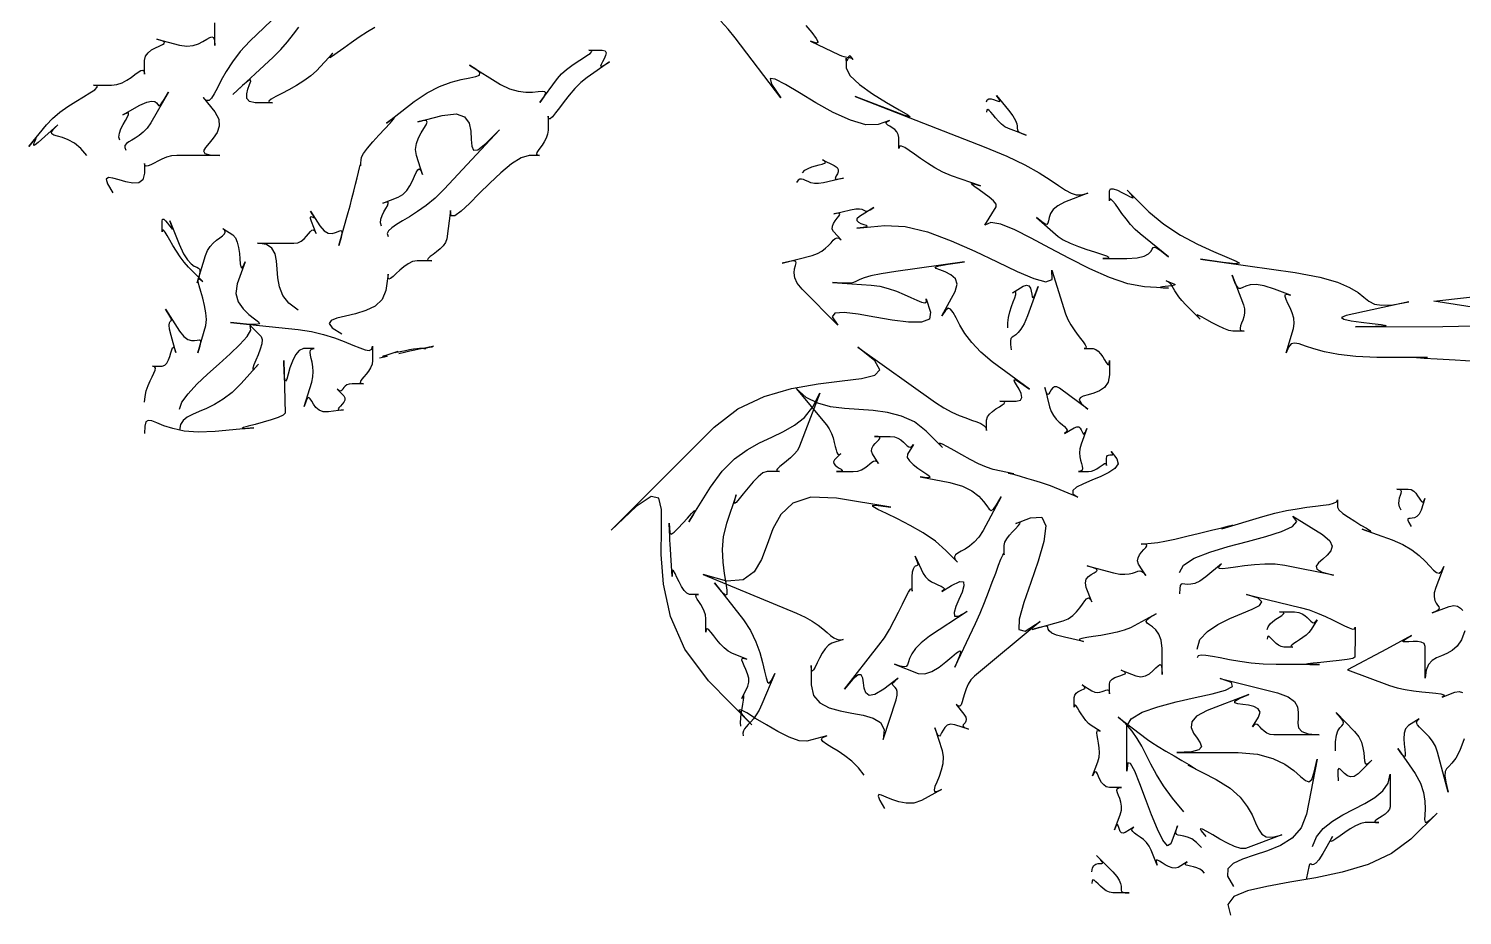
# Model space of a CAD drawing. Extents: x 20 to 243, y 20 to 241.
# Drawn here: x 41.7 to 123.4, y 21.7 to 72.2 of the extents above; entities that cross this region are included whole.
import ezdxf

# ---------------------------------------------------------------- set-up
doc = ezdxf.new("R2010")
doc.units = 0

msp = doc.modelspace()

# ---------------------------------------------------------------- linework, layer by layer
for points in [[(55.924, 73.079), (54.29, 71.514), (53.734, 70.923), (53.287, 70.346), (52.934, 69.799), (52.655, 69.3), (52.436, 68.867), (52.258, 68.517), (52.104, 68.269), (51.957, 68.139), (51.801, 68.145), (51.618, 68.306), (52.292, 67.494), (52.523, 67.076), (52.543, 66.684), (52.414, 66.323), (52.198, 65.998), (51.957, 65.711), (51.754, 65.468), (51.651, 65.272), (51.71, 65.127), (51.994, 65.037), (52.565, 65.006), (50.115, 65.006), (49.819, 64.979), (49.538, 64.906), (49.275, 64.805), (49.034, 64.689), (48.821, 64.575), (48.637, 64.477), (48.487, 64.411), (48.376, 64.392), (48.306, 64.435), (48.282, 64.556), (48.282, 64.006), (48.192, 63.627), (47.952, 63.452), (47.613, 63.428), (47.221, 63.5), (46.826, 63.613), (46.475, 63.713), (46.217, 63.744), (46.099, 63.653), (46.171, 63.384), (46.481, 62.884)], [(44.999, 65), (44.648, 65.414), (44.286, 65.705), (43.932, 65.9), (43.606, 66.025), (43.328, 66.106), (43.117, 66.168), (42.993, 66.238), (42.976, 66.342), (43.085, 66.506), (43.34, 66.756), (42.225, 65.75), (42.053, 65.61), (41.974, 65.582), (41.964, 65.632), (41.996, 65.729), (42.046, 65.842), (42.088, 65.938), (42.097, 65.985), (42.049, 65.952), (41.917, 65.807), (41.676, 65.519), (42.687, 66.756), (43.036, 67.12), (43.454, 67.465), (43.909, 67.788), (44.367, 68.083), (44.796, 68.345), (45.164, 68.57), (45.439, 68.754), (45.586, 68.891), (45.575, 68.976), (45.372, 69.006), (46.405, 69.006), (46.708, 69.045), (46.996, 69.146), (47.265, 69.289), (47.512, 69.452), (47.731, 69.613), (47.919, 69.75), (48.072, 69.843), (48.186, 69.87), (48.257, 69.809), (48.282, 69.639), (48.282, 70.412), (48.337, 70.66), (48.48, 70.858), (48.679, 71.016), (48.903, 71.14), (49.12, 71.239), (49.297, 71.322), (49.404, 71.394), (49.409, 71.466), (49.278, 71.544), (48.982, 71.636), (50.282, 71.296), (50.69, 71.238), (51.046, 71.271), (51.353, 71.366), (51.612, 71.493), (51.825, 71.623), (51.995, 71.725), (52.124, 71.77), (52.213, 71.728), (52.265, 71.569), (52.282, 71.265), (52.282, 72.556)], [(61.412, 72.301), (60.982, 72.042), (60.523, 71.738), (60.064, 71.418), (59.635, 71.112), (59.268, 70.85), (58.993, 70.662), (58.839, 70.577), (58.836, 70.624), (59.016, 70.834), (58.08, 69.831), (57.756, 69.536), (57.365, 69.255), (56.94, 68.994), (56.51, 68.755), (56.107, 68.542), (55.761, 68.359), (55.504, 68.21), (55.366, 68.099), (55.379, 68.03), (55.573, 68.006), (54.59, 68.006), (54.262, 68.077), (54.119, 68.26), (54.106, 68.511), (54.173, 68.786), (54.267, 69.042), (54.337, 69.234), (54.329, 69.319), (54.192, 69.252), (53.874, 68.99), (53.323, 68.489), (55.608, 70.607), (56.045, 71.044), (56.435, 71.485), (56.778, 71.916), (57.079, 72.323)], [(124.171, 53.281), (122.987, 53.345), (121.972, 53.4), (121.217, 53.445), (120.813, 53.478), (120.85, 53.499), (121.42, 53.506), (118.532, 53.506), (117.328, 53.551), (116.343, 53.666), (115.552, 53.824), (114.93, 53.996), (114.453, 54.155), (114.095, 54.273), (113.832, 54.321), (113.638, 54.272), (113.49, 54.098), (113.363, 53.77), (113.782, 55.149), (113.822, 55.438), (113.786, 55.739), (113.698, 56.037), (113.582, 56.322), (113.46, 56.581), (113.357, 56.801), (113.296, 56.971), (113.3, 57.078), (113.393, 57.11), (113.599, 57.054), (112.7, 57.399), (112.101, 57.586), (111.643, 57.652), (111.302, 57.634), (111.057, 57.566), (110.883, 57.487), (110.758, 57.432), (110.657, 57.438), (110.559, 57.541), (110.44, 57.777), (110.277, 58.183), (110.92, 56.506), (110.981, 56.264), (110.984, 56.033), (110.947, 55.818), (110.886, 55.622), (110.819, 55.447), (110.761, 55.296), (110.73, 55.174), (110.743, 55.083), (110.816, 55.026), (110.966, 55.006), (110.318, 55.006), (110.086, 55.047), (109.797, 55.155), (109.476, 55.308), (109.148, 55.481), (108.838, 55.653), (108.574, 55.8), (108.378, 55.899), (108.278, 55.928), (108.298, 55.863), (108.464, 55.681), (107.639, 56.506), (107.419, 56.74), (107.248, 56.948), (107.117, 57.132), (107.015, 57.294), (106.934, 57.434), (106.864, 57.554), (106.796, 57.656), (106.721, 57.742), (106.628, 57.812), (106.509, 57.869), (106.961, 57.701), (107.025, 57.655), (106.971, 57.618), (106.834, 57.588), (106.653, 57.564), (106.463, 57.543), (106.3, 57.526), (106.202, 57.51), (106.204, 57.494), (106.344, 57.477), (106.657, 57.456), (105.282, 57.53), (104.338, 57.695), (103.282, 58.056), (102.158, 58.556), (101.011, 59.135), (99.886, 59.737), (98.829, 60.302), (97.885, 60.772), (97.098, 61.089), (96.515, 61.195), (96.18, 61.031), (96.834, 62.09), (96.824, 62.236), (96.676, 62.422), (96.435, 62.631), (96.147, 62.847), (95.856, 63.05), (95.606, 63.225), (95.444, 63.353), (95.414, 63.417), (95.561, 63.399), (95.93, 63.282), (94.281, 63.857), (93.796, 64.057), (93.336, 64.299), (92.906, 64.564), (92.513, 64.833), (92.163, 65.085), (91.863, 65.3), (91.618, 65.461), (91.436, 65.546), (91.321, 65.537), (91.282, 65.413), (91.282, 66.037), (91.249, 66.21), (91.164, 66.356), (91.043, 66.478), (90.906, 66.581), (90.77, 66.669), (90.654, 66.743), (90.575, 66.81), (90.552, 66.871), (90.604, 66.932), (90.748, 66.995), (90.095, 66.777), (89.394, 66.753), (88.518, 67.012), (87.544, 67.462), (86.55, 68.012), (85.614, 68.571), (84.815, 69.047), (84.231, 69.35), (83.939, 69.387), (84.018, 69.068), (84.546, 68.3), (81.951, 71.705), (81.544, 72.209), (81.135, 72.665)], [(85.984, 72.417), (86.321, 72.009), (86.571, 71.678), (86.677, 71.461), (86.585, 71.396), (86.239, 71.52), (87.876, 70.749), (88.015, 70.689), (88.136, 70.648), (88.241, 70.621), (88.331, 70.605), (88.408, 70.594), (88.474, 70.585), (88.532, 70.573), (88.582, 70.553), (88.627, 70.522), (88.67, 70.475), (88.532, 70.664), (88.492, 70.692), (88.453, 70.672), (88.417, 70.619), (88.385, 70.549), (88.355, 70.474), (88.33, 70.411), (88.31, 70.372), (88.295, 70.374), (88.285, 70.431), (88.282, 70.556), (88.282, 70.006), (88.495, 69.555), (89.041, 69.043), (89.782, 68.517), (90.58, 68.023), (91.296, 67.608), (91.791, 67.319), (91.927, 67.204), (91.565, 67.308), (90.567, 67.679), (88.795, 68.364), (96.147, 65.506), (97.434, 64.968), (98.463, 64.471), (99.272, 64.021), (99.9, 63.626), (100.387, 63.295), (100.772, 63.035), (101.093, 62.854), (101.389, 62.759), (101.699, 62.758), (102.061, 62.859), (100.721, 62.344), (100.336, 62.148), (100.083, 61.924), (99.931, 61.694), (99.85, 61.474), (99.809, 61.286), (99.777, 61.148), (99.724, 61.079), (99.62, 61.098), (99.432, 61.224), (99.132, 61.477), (100.355, 60.401), (100.654, 60.198), (101.054, 60.005), (101.512, 59.825), (101.988, 59.659), (102.441, 59.512), (102.829, 59.386), (103.111, 59.283), (103.245, 59.207), (103.191, 59.159), (102.907, 59.144), (104.282, 59.14), (104.866, 59.176), (105.26, 59.272), (105.507, 59.404), (105.648, 59.546), (105.726, 59.674), (105.783, 59.763), (105.861, 59.789), (106.004, 59.727), (106.252, 59.552), (106.649, 59.239), (105.032, 60.537), (104.749, 60.793), (104.48, 61.085), (104.23, 61.393), (104, 61.7), (103.796, 61.984), (103.621, 62.228), (103.478, 62.413), (103.372, 62.518), (103.305, 62.526), (103.282, 62.416), (103.282, 62.997), (103.344, 63.106), (103.506, 63.105), (103.735, 63.028), (103.995, 62.906), (104.252, 62.772), (104.473, 62.657), (104.622, 62.594), (104.664, 62.616), (104.567, 62.753), (104.295, 63.04), (105.532, 61.802), (106.378, 61.088), (107.333, 60.472), (108.31, 59.953), (109.222, 59.533), (109.982, 59.211), (110.504, 58.988), (110.7, 58.865), (110.483, 58.842), (109.768, 58.919), (108.466, 59.097), (113.879, 58.335), (115.272, 58.083), (116.277, 57.796), (116.977, 57.494), (117.455, 57.198), (117.795, 56.928), (118.08, 56.703), (118.394, 56.545), (118.82, 56.473), (119.441, 56.508), (120.342, 56.67), (116.782, 55.896), (116.505, 55.785), (116.64, 55.684), (117.062, 55.592), (117.641, 55.511), (118.252, 55.439), (118.766, 55.379), (119.056, 55.33), (118.995, 55.293), (118.455, 55.268), (117.309, 55.256), (122.282, 55.275), (124.082, 55.301)], [(57.032, 56.202), (56.503, 56.589), (56.168, 57.041), (55.978, 57.532), (55.887, 58.039), (55.846, 58.537), (55.808, 58.999), (55.723, 59.402), (55.546, 59.721), (55.226, 59.931), (54.717, 60.006), (56.782, 60.006), (57.011, 60.04), (57.207, 60.131), (57.372, 60.257), (57.513, 60.402), (57.632, 60.545), (57.735, 60.668), (57.825, 60.75), (57.907, 60.774), (57.986, 60.72), (58.064, 60.569), (57.797, 61.256), (57.746, 61.417), (57.741, 61.501), (57.77, 61.528), (57.819, 61.518), (57.873, 61.492), (57.92, 61.47), (57.944, 61.473), (57.933, 61.52), (57.873, 61.633), (57.749, 61.831), (58.282, 61.006), (58.523, 60.722), (58.755, 60.59), (58.971, 60.567), (59.163, 60.611), (59.323, 60.679), (59.442, 60.728), (59.514, 60.715), (59.529, 60.599), (59.48, 60.336), (59.359, 59.883), (59.892, 61.756), (59.999, 62.145), (60.106, 62.556), (60.211, 62.971), (60.309, 63.371), (60.398, 63.737), (60.474, 64.052), (60.535, 64.295), (60.576, 64.45), (60.595, 64.496), (60.588, 64.415), (60.657, 64.915), (60.756, 65.124), (60.982, 65.427), (61.291, 65.786), (61.64, 66.167), (61.983, 66.531), (62.276, 66.843), (62.476, 67.067), (62.538, 67.165), (62.419, 67.102), (62.073, 66.84), (63.651, 68.082), (64.388, 68.582), (65.098, 68.938), (65.757, 69.179), (66.339, 69.334), (66.82, 69.435), (67.172, 69.51), (67.373, 69.591), (67.395, 69.706), (67.215, 69.886), (66.806, 70.16), (68.578, 69.054), (69.088, 68.799), (69.572, 68.662), (70.015, 68.612), (70.403, 68.616), (70.723, 68.644), (70.962, 68.664), (71.104, 68.643), (71.138, 68.551), (71.048, 68.355), (70.822, 68.024), (71.819, 69.387), (72.048, 69.649), (72.328, 69.898), (72.636, 70.13), (72.948, 70.342), (73.242, 70.531), (73.494, 70.693), (73.681, 70.825), (73.779, 70.923), (73.765, 70.985), (73.616, 71.006), (74.365, 71.006), (74.532, 70.963), (74.586, 70.851), (74.558, 70.694), (74.481, 70.515), (74.387, 70.339), (74.308, 70.19), (74.275, 70.092), (74.322, 70.068), (74.479, 70.144), (74.779, 70.342), (73.505, 69.449), (73.145, 69.158), (72.804, 68.815), (72.485, 68.445), (72.194, 68.074), (71.935, 67.728), (71.712, 67.43), (71.531, 67.208), (71.396, 67.086), (71.311, 67.089), (71.282, 67.243), (71.282, 66.449), (71.253, 66.216), (71.175, 65.994), (71.067, 65.788), (70.943, 65.598), (70.82, 65.43), (70.715, 65.285), (70.644, 65.168), (70.624, 65.08), (70.67, 65.025), (70.8, 65.006), (70.211, 65.006), (69.742, 64.875), (69.19, 64.525), (68.589, 64.024), (67.969, 63.437), (67.365, 62.833), (66.809, 62.277), (66.333, 61.835), (65.971, 61.576), (65.755, 61.565), (65.717, 61.869), (65.507, 60.256), (65.439, 60.054), (65.304, 59.862), (65.125, 59.683), (64.926, 59.519), (64.732, 59.373), (64.566, 59.248), (64.451, 59.146), (64.412, 59.07), (64.472, 59.022), (64.656, 59.006), (63.813, 59.006), (63.559, 58.96), (63.306, 58.838), (63.061, 58.666), (62.831, 58.47), (62.624, 58.277), (62.446, 58.111), (62.305, 58), (62.207, 57.967), (62.159, 58.041), (62.17, 58.245), (62.032, 57.315), (61.824, 56.805), (61.42, 56.433), (60.891, 56.171), (60.306, 55.987), (59.735, 55.852), (59.248, 55.736), (58.914, 55.609), (58.803, 55.439), (58.985, 55.198), (59.53, 54.855)], [(46.866, 65.87), (46.815, 66.059), (46.848, 66.284), (46.938, 66.528), (47.062, 66.774), (47.192, 67.004), (47.303, 67.202), (47.37, 67.349), (47.366, 67.429), (47.266, 67.424), (47.044, 67.317), (48.015, 67.864), (48.412, 68.05), (48.685, 68.11), (48.862, 68.081), (48.969, 68.003), (49.034, 67.912), (49.082, 67.847), (49.141, 67.848), (49.236, 67.951), (49.395, 68.196), (49.645, 68.62), (48.633, 66.864), (48.428, 66.564), (48.205, 66.328), (47.977, 66.142), (47.755, 65.996), (47.552, 65.878), (47.378, 65.777), (47.245, 65.681), (47.165, 65.579), (47.151, 65.459), (47.212, 65.31)], [(96.282, 68.056), (96.316, 68.184), (96.407, 68.235), (96.533, 68.231), (96.678, 68.193), (96.821, 68.142), (96.944, 68.098), (97.026, 68.083), (97.05, 68.118), (96.996, 68.224), (96.845, 68.422), (97.532, 67.586), (97.776, 67.261), (97.924, 67.007), (98, 66.813), (98.028, 66.668), (98.032, 66.559), (98.036, 66.475), (98.064, 66.405), (98.14, 66.337), (98.288, 66.259), (98.532, 66.161), (97.532, 66.536), (97.33, 66.641), (97.138, 66.789), (96.959, 66.963), (96.795, 67.146), (96.649, 67.321), (96.524, 67.471), (96.422, 67.578), (96.346, 67.627), (96.298, 67.599), (96.282, 67.478)], [(61.794, 60.987), (61.734, 61.171), (61.751, 61.374), (61.821, 61.584), (61.922, 61.79), (62.03, 61.98), (62.122, 62.144), (62.175, 62.268), (62.167, 62.343), (62.073, 62.356), (61.872, 62.295), (62.748, 62.632), (63.014, 62.788), (63.233, 63.013), (63.41, 63.279), (63.555, 63.558), (63.674, 63.822), (63.773, 64.042), (63.861, 64.191), (63.944, 64.24), (64.03, 64.162), (64.125, 63.927), (63.784, 65.001), (63.731, 65.356), (63.779, 65.697), (63.895, 66.015), (64.047, 66.302), (64.202, 66.55), (64.326, 66.751), (64.388, 66.897), (64.353, 66.98), (64.191, 66.992), (63.866, 66.926), (65.253, 67.288), (66.042, 67.379), (66.526, 67.201), (66.781, 66.843), (66.882, 66.388), (66.906, 65.924), (66.929, 65.536), (67.025, 65.311), (67.271, 65.333), (67.742, 65.69), (68.514, 66.466), (65.353, 63.082), (64.841, 62.581), (64.334, 62.161), (63.845, 61.812), (63.39, 61.521), (62.983, 61.278), (62.638, 61.072), (62.369, 60.89), (62.191, 60.723), (62.118, 60.559), (62.165, 60.387)], [(85.79, 64.02), (85.922, 64.164), (86.101, 64.274), (86.31, 64.359), (86.527, 64.423), (86.735, 64.473), (86.912, 64.517), (87.041, 64.56), (87.101, 64.609), (87.072, 64.671), (86.936, 64.753), (87.591, 64.443), (87.758, 64.329), (87.826, 64.205), (87.822, 64.08), (87.775, 63.959), (87.711, 63.849), (87.659, 63.759), (87.646, 63.694), (87.7, 63.662), (87.849, 63.669), (88.12, 63.724), (86.981, 63.456), (86.701, 63.413), (86.465, 63.419), (86.268, 63.458), (86.102, 63.516), (85.963, 63.579), (85.843, 63.633), (85.738, 63.662), (85.641, 63.654), (85.546, 63.592), (85.447, 63.464)], [(48.282, 50.955), (48.31, 51.287), (48.382, 51.602), (48.483, 51.896), (48.599, 52.164), (48.713, 52.404), (48.811, 52.609), (48.877, 52.776), (48.896, 52.901), (48.853, 52.979), (48.732, 53.006), (49.282, 53.006), (49.43, 53.054), (49.549, 53.18), (49.643, 53.358), (49.718, 53.56), (49.779, 53.761), (49.832, 53.932), (49.881, 54.048), (49.933, 54.081), (49.992, 54.005), (50.064, 53.794), (49.797, 54.756), (49.713, 55.116), (49.687, 55.348), (49.703, 55.483), (49.743, 55.55), (49.789, 55.58), (49.822, 55.604), (49.826, 55.652), (49.782, 55.755), (49.672, 55.944), (49.479, 56.248), (50.282, 55.006), (50.526, 54.7), (50.753, 54.532), (50.958, 54.465), (51.136, 54.462), (51.281, 54.488), (51.388, 54.505), (51.452, 54.478), (51.466, 54.369), (51.425, 54.143), (51.324, 53.763), (51.767, 55.327), (51.809, 55.663), (51.78, 56.051), (51.701, 56.464), (51.595, 56.877), (51.484, 57.261), (51.388, 57.59), (51.331, 57.838), (51.334, 57.977), (51.419, 57.982), (51.607, 57.824), (50.782, 58.649), (50.54, 58.922), (50.309, 59.233), (50.094, 59.562), (49.898, 59.888), (49.723, 60.191), (49.572, 60.451), (49.45, 60.647), (49.359, 60.76), (49.302, 60.769), (49.282, 60.653), (49.282, 61.269), (49.309, 61.383), (49.378, 61.378), (49.477, 61.291), (49.589, 61.155), (49.7, 61.007), (49.794, 60.88), (49.858, 60.81), (49.877, 60.831), (49.835, 60.98), (49.718, 61.29), (50.25, 59.947), (50.496, 59.413), (50.725, 59.056), (50.932, 58.835), (51.111, 58.71), (51.257, 58.641), (51.364, 58.589), (51.427, 58.513), (51.439, 58.374), (51.395, 58.132), (51.289, 57.746), (51.75, 59.315), (51.864, 59.59), (52.02, 59.822), (52.201, 60.017), (52.389, 60.181), (52.569, 60.319), (52.722, 60.438), (52.834, 60.544), (52.886, 60.642), (52.861, 60.738), (52.744, 60.839), (53.309, 60.49), (53.462, 60.323), (53.569, 60.067), (53.639, 59.757), (53.685, 59.426), (53.715, 59.111), (53.741, 58.844), (53.774, 58.661), (53.823, 58.596), (53.899, 58.683), (54.012, 58.957), (53.559, 57.695), (53.481, 57.145), (53.618, 56.674), (53.894, 56.278), (54.23, 55.957), (54.548, 55.708), (54.773, 55.53), (54.825, 55.422), (54.627, 55.381), (54.102, 55.405), (53.172, 55.494), (57.032, 55.094), (57.792, 54.979), (58.487, 54.812), (59.113, 54.614), (59.668, 54.407), (60.146, 54.212), (60.546, 54.049), (60.863, 53.941), (61.093, 53.908), (61.234, 53.971), (61.282, 54.151), (61.282, 53.33), (61.25, 53.116), (61.166, 52.912), (61.047, 52.723), (60.912, 52.549), (60.779, 52.395), (60.665, 52.262), (60.587, 52.154), (60.565, 52.074), (60.616, 52.023), (60.757, 52.006), (60.115, 52.006), (59.946, 51.987), (59.816, 51.938), (59.719, 51.868), (59.646, 51.788), (59.588, 51.709), (59.539, 51.642), (59.489, 51.596), (59.431, 51.583), (59.357, 51.613), (59.258, 51.696), (59.637, 51.318), (59.705, 51.2), (59.698, 51.078), (59.638, 50.956), (59.548, 50.839), (59.449, 50.733), (59.365, 50.642), (59.318, 50.57), (59.33, 50.524), (59.424, 50.508), (59.622, 50.526), (58.762, 50.4), (58.463, 50.406), (58.23, 50.502), (58.051, 50.655), (57.915, 50.836), (57.811, 51.011), (57.727, 51.15), (57.653, 51.221), (57.577, 51.193), (57.487, 51.035), (57.372, 50.714), (57.808, 52.088), (57.879, 52.403), (57.896, 52.7), (57.875, 52.976), (57.832, 53.227), (57.781, 53.449), (57.738, 53.64), (57.718, 53.795), (57.736, 53.91), (57.807, 53.981), (57.946, 54.006), (57.349, 54.006), (57.093, 53.906), (56.881, 53.648), (56.709, 53.293), (56.572, 52.904), (56.465, 52.544), (56.384, 52.273), (56.324, 52.155), (56.281, 52.251), (56.249, 52.625), (56.225, 53.336), (56.299, 50.33), (56.191, 50.21), (55.904, 50.079), (55.498, 49.944), (55.036, 49.812), (54.578, 49.69), (54.186, 49.586), (53.922, 49.506), (53.846, 49.458), (54.021, 49.448), (54.508, 49.485), (52.299, 49.279), (51.334, 49.245), (50.535, 49.313), (49.885, 49.449), (49.371, 49.613), (48.976, 49.771), (48.687, 49.885), (48.487, 49.918), (48.363, 49.833), (48.3, 49.595), (48.282, 49.166)], [(89.299, 29.706), (88.979, 30.133), (88.606, 30.499), (88.209, 30.81), (87.815, 31.072), (87.455, 31.291), (87.158, 31.473), (86.951, 31.623), (86.864, 31.748), (86.927, 31.855), (87.167, 31.948), (86.037, 31.652), (85.605, 31.673), (85.036, 31.875), (84.39, 32.195), (83.729, 32.572), (83.115, 32.944), (82.609, 33.251), (82.272, 33.429), (82.166, 33.419), (82.351, 33.157), (82.89, 32.583), (80.437, 35.086), (79.072, 36.88), (78.261, 38.746), (77.864, 40.581), (77.74, 42.277), (77.748, 43.731), (77.749, 44.835), (77.602, 45.486), (77.167, 45.578), (76.303, 45.005), (74.871, 43.662), (80.749, 49.539), (82.093, 50.577), (83.599, 51.283), (85.163, 51.733), (86.68, 52.003), (88.046, 52.168), (89.156, 52.306), (89.906, 52.491), (90.191, 52.799), (89.908, 53.307), (88.951, 54.09), (93.378, 50.938), (93.847, 50.633), (94.293, 50.392), (94.709, 50.204), (95.09, 50.057), (95.429, 49.938), (95.72, 49.835), (95.957, 49.737), (96.133, 49.632), (96.244, 49.507), (96.282, 49.351), (96.282, 49.938), (96.328, 50.111), (96.45, 50.275), (96.621, 50.428), (96.817, 50.568), (97.01, 50.692), (97.175, 50.799), (97.286, 50.886), (97.319, 50.951), (97.245, 50.992), (97.041, 51.006), (97.969, 51.006), (98.218, 51.067), (98.295, 51.228), (98.248, 51.45), (98.129, 51.698), (97.989, 51.935), (97.877, 52.125), (97.845, 52.232), (97.942, 52.22), (98.219, 52.05), (98.727, 51.689), (96.594, 53.256), (95.945, 53.8), (95.438, 54.345), (95.05, 54.868), (94.757, 55.345), (94.538, 55.751), (94.368, 56.062), (94.226, 56.253), (94.087, 56.302), (93.93, 56.182), (93.731, 55.87), (94.49, 57.256), (94.61, 57.673), (94.503, 57.987), (94.249, 58.216), (93.927, 58.378), (93.616, 58.491), (93.398, 58.573), (93.35, 58.642), (93.553, 58.716), (94.086, 58.812), (95.028, 58.948), (91.115, 58.406), (90.277, 58.274), (89.692, 58.152), (89.306, 58.042), (89.062, 57.945), (88.906, 57.864), (88.781, 57.801), (88.633, 57.757), (88.406, 57.735), (88.045, 57.736), (87.494, 57.763), (89.708, 57.629), (90.193, 57.562), (90.676, 57.436), (91.142, 57.271), (91.578, 57.089), (91.972, 56.911), (92.31, 56.758), (92.579, 56.653), (92.765, 56.616), (92.857, 56.668), (92.84, 56.833), (93.092, 56.077), (93.033, 55.677), (92.575, 55.51), (91.826, 55.515), (90.9, 55.634), (89.905, 55.804), (88.955, 55.967), (88.159, 56.062), (87.628, 56.029), (87.474, 55.808), (87.807, 55.338), (85.76, 57.385), (85.481, 57.733), (85.343, 58.046), (85.308, 58.322), (85.335, 58.557), (85.386, 58.746), (85.422, 58.886), (85.404, 58.971), (85.293, 58.999), (85.049, 58.965), (84.634, 58.865), (86.347, 59.313), (86.647, 59.42), (86.897, 59.56), (87.104, 59.72), (87.275, 59.885), (87.418, 60.041), (87.542, 60.175), (87.653, 60.273), (87.759, 60.321), (87.869, 60.304), (87.989, 60.21), (87.561, 60.67), (87.483, 60.816), (87.49, 60.973), (87.556, 61.134), (87.656, 61.29), (87.765, 61.433), (87.859, 61.556), (87.911, 61.651), (87.897, 61.709), (87.792, 61.723), (87.57, 61.686), (88.532, 61.906), (88.825, 61.96), (89.03, 61.971), (89.167, 61.954), (89.255, 61.919), (89.313, 61.879), (89.362, 61.846), (89.421, 61.834), (89.508, 61.853), (89.645, 61.917), (89.849, 62.037), (89.032, 61.528), (88.891, 61.402), (88.885, 61.297), (88.974, 61.21), (89.119, 61.139), (89.277, 61.08), (89.41, 61.03), (89.477, 60.986), (89.438, 60.945), (89.252, 60.904), (88.879, 60.859), (90.479, 61.018), (91.636, 60.965), (92.918, 60.65), (94.262, 60.154), (95.602, 59.559), (96.876, 58.946), (98.019, 58.397), (98.967, 57.993), (99.655, 57.817), (100.021, 57.949), (100, 58.472), (100.788, 55.988), (100.915, 55.668), (101.079, 55.364), (101.264, 55.079), (101.454, 54.82), (101.634, 54.588), (101.789, 54.39), (101.902, 54.228), (101.958, 54.108), (101.941, 54.032), (101.837, 54.006), (102.349, 54.006), (102.5, 53.965), (102.643, 53.857), (102.777, 53.704), (102.899, 53.531), (103.008, 53.359), (103.102, 53.212), (103.178, 53.113), (103.234, 53.084), (103.27, 53.149), (103.282, 53.331), (103.282, 52.506), (103.204, 52.09), (103, 51.796), (102.712, 51.596), (102.386, 51.465), (102.064, 51.373), (101.79, 51.294), (101.608, 51.201), (101.561, 51.065), (101.693, 50.86), (102.049, 50.558), (100.444, 51.756), (100.28, 51.838), (100.149, 51.829), (100.044, 51.757), (99.961, 51.649), (99.893, 51.533), (99.837, 51.436), (99.785, 51.386), (99.733, 51.41), (99.676, 51.535), (99.607, 51.79), (99.861, 50.697), (99.956, 50.421), (100.092, 50.188), (100.253, 49.99), (100.422, 49.824), (100.585, 49.683), (100.724, 49.562), (100.823, 49.454), (100.868, 49.356), (100.841, 49.261), (100.727, 49.163), (101.271, 49.499), (101.42, 49.559), (101.532, 49.543), (101.615, 49.474), (101.676, 49.376), (101.722, 49.271), (101.762, 49.182), (101.803, 49.133), (101.852, 49.145), (101.917, 49.243), (102.005, 49.448), (101.664, 48.558), (101.595, 48.307), (101.578, 48.069), (101.596, 47.846), (101.637, 47.643), (101.684, 47.462), (101.725, 47.307), (101.744, 47.18), (101.728, 47.086), (101.66, 47.026), (101.529, 47.006), (102.092, 47.006), (102.257, 47.027), (102.415, 47.081), (102.562, 47.157), (102.697, 47.244), (102.817, 47.329), (102.92, 47.403), (103.003, 47.453), (103.066, 47.467), (103.104, 47.434), (103.117, 47.344), (103.12, 47.756), (103.136, 47.856), (103.179, 47.915), (103.238, 47.943), (103.306, 47.951), (103.373, 47.949), (103.43, 47.947), (103.468, 47.957), (103.48, 47.988), (103.455, 48.05), (103.385, 48.154), (103.703, 47.725), (103.775, 47.444), (103.601, 47.185), (103.249, 46.945), (102.787, 46.72), (102.283, 46.509), (101.803, 46.308), (101.416, 46.114), (101.19, 45.925), (101.191, 45.737), (101.487, 45.549), (99.931, 46.183), (99.687, 46.272), (99.358, 46.378), (98.978, 46.494), (98.582, 46.61), (98.205, 46.72), (97.882, 46.813), (97.648, 46.883), (97.537, 46.921), (97.586, 46.918), (97.827, 46.866), (96.661, 47.129), (96.271, 47.253), (95.823, 47.448), (95.346, 47.69), (94.871, 47.949), (94.429, 48.199), (94.05, 48.413), (93.765, 48.565), (93.603, 48.626), (93.596, 48.571), (93.774, 48.371), (92.839, 49.306), (92.167, 49.829), (91.426, 50.167), (90.637, 50.367), (89.818, 50.474), (88.991, 50.533), (88.175, 50.593), (87.39, 50.697), (86.657, 50.893), (85.996, 51.226), (85.426, 51.743), (87.151, 49.664), (87.313, 49.429), (87.436, 49.176), (87.529, 48.916), (87.599, 48.664), (87.654, 48.432), (87.701, 48.234), (87.748, 48.081), (87.803, 47.986), (87.874, 47.964), (87.969, 48.026), (87.607, 47.664), (87.548, 47.558), (87.571, 47.457), (87.652, 47.362), (87.765, 47.276), (87.886, 47.199), (87.989, 47.133), (88.05, 47.08), (88.043, 47.04), (87.943, 47.015), (87.725, 47.006), (88.674, 47.006), (88.936, 47.034), (89.157, 47.106), (89.341, 47.207), (89.496, 47.323), (89.627, 47.437), (89.739, 47.535), (89.839, 47.601), (89.932, 47.62), (90.024, 47.577), (90.122, 47.456), (89.782, 48.006), (89.727, 48.168), (89.748, 48.321), (89.824, 48.465), (89.93, 48.596), (90.043, 48.712), (90.14, 48.812), (90.197, 48.894), (90.19, 48.955), (90.096, 48.993), (89.892, 49.006), (90.782, 49.006), (91.026, 48.978), (91.23, 48.905), (91.398, 48.803), (91.538, 48.686), (91.655, 48.57), (91.756, 48.471), (91.847, 48.404), (91.933, 48.384), (92.022, 48.428), (92.119, 48.551), (91.775, 47.994), (91.756, 47.813), (91.879, 47.613), (92.097, 47.406), (92.366, 47.203), (92.64, 47.016), (92.874, 46.856), (93.022, 46.734), (93.04, 46.662), (92.881, 46.651), (92.501, 46.712), (94.187, 46.375), (94.907, 46.167), (95.444, 45.896), (95.833, 45.594), (96.104, 45.298), (96.292, 45.042), (96.428, 44.859), (96.546, 44.785), (96.677, 44.854), (96.855, 45.1), (97.113, 45.558), (96.086, 43.639), (95.844, 43.265), (95.581, 42.976), (95.313, 42.757), (95.055, 42.591), (94.824, 42.464), (94.635, 42.359), (94.503, 42.261), (94.446, 42.153), (94.477, 42.022), (94.614, 41.849), (93.965, 42.509), (93.361, 43.031), (92.657, 43.509), (91.917, 43.936), (91.199, 44.306), (90.567, 44.612), (90.08, 44.849), (89.801, 45.009), (89.79, 45.087), (90.109, 45.076), (90.82, 44.969), (87.732, 45.491), (86.262, 45.546), (85.239, 45.201), (84.554, 44.564), (84.099, 43.745), (83.765, 42.854), (83.444, 42), (83.027, 41.293), (82.406, 40.841), (81.473, 40.755), (80.12, 41.144), (85.454, 38.935), (85.935, 38.712), (86.337, 38.482), (86.673, 38.254), (86.953, 38.036), (87.189, 37.838), (87.392, 37.668), (87.573, 37.535), (87.744, 37.448), (87.915, 37.415), (88.099, 37.445), (87.454, 37.23), (87.265, 37.113), (87.085, 36.909), (86.917, 36.652), (86.763, 36.371), (86.626, 36.099), (86.509, 35.866), (86.413, 35.703), (86.342, 35.641), (86.297, 35.712), (86.282, 35.947), (86.282, 34.856), (86.417, 34.247), (86.779, 33.828), (87.307, 33.553), (87.937, 33.375), (88.607, 33.248), (89.255, 33.124), (89.819, 32.958), (90.235, 32.702), (90.442, 32.311), (90.377, 31.736), (91.118, 34.006), (91.18, 34.274), (91.181, 34.469), (91.137, 34.607), (91.069, 34.703), (90.997, 34.772), (90.938, 34.828), (90.914, 34.887), (90.942, 34.963), (91.042, 35.071), (91.234, 35.226), (90.421, 34.614), (89.908, 34.303), (89.582, 34.255), (89.396, 34.398), (89.304, 34.659), (89.262, 34.965), (89.223, 35.242), (89.141, 35.417), (88.97, 35.419), (88.666, 35.174), (88.181, 34.608), (90.147, 37.108), (90.454, 37.538), (90.745, 38.015), (91.017, 38.512), (91.265, 39.001), (91.487, 39.453), (91.677, 39.84), (91.831, 40.136), (91.947, 40.31), (92.019, 40.337), (92.043, 40.188), (92.045, 41.01), (92.063, 41.29), (92.108, 41.47), (92.168, 41.574), (92.236, 41.626), (92.299, 41.649), (92.348, 41.669), (92.374, 41.708), (92.364, 41.79), (92.311, 41.941), (92.202, 42.183), (92.666, 41.197), (92.793, 41.002), (92.96, 40.846), (93.15, 40.721), (93.346, 40.621), (93.532, 40.539), (93.692, 40.469), (93.808, 40.403), (93.865, 40.335), (93.845, 40.258), (93.732, 40.166), (94.282, 40.506), (94.757, 40.74), (94.971, 40.713), (94.991, 40.49), (94.882, 40.138), (94.708, 39.723), (94.537, 39.312), (94.432, 38.972), (94.46, 38.768), (94.686, 38.767), (95.175, 39.035), (93.032, 37.618), (92.548, 37.252), (92.22, 36.918), (92.014, 36.62), (91.893, 36.364), (91.824, 36.156), (91.771, 36.002), (91.699, 35.907), (91.574, 35.878), (91.361, 35.919), (91.024, 36.037), (92.39, 35.51), (92.76, 35.479), (93.162, 35.615), (93.569, 35.86), (93.957, 36.158), (94.301, 36.453), (94.574, 36.686), (94.753, 36.801), (94.811, 36.741), (94.723, 36.45), (94.464, 35.869), (95.64, 38.349), (95.906, 38.935), (96.158, 39.538), (96.393, 40.135), (96.608, 40.703), (96.8, 41.22), (96.964, 41.663), (97.098, 42.011), (97.198, 42.241), (97.26, 42.329), (97.282, 42.255), (97.282, 42.8), (97.323, 42.976), (97.431, 43.17), (97.584, 43.371), (97.757, 43.567), (97.929, 43.749), (98.076, 43.905), (98.175, 44.024), (98.204, 44.095), (98.139, 44.108), (97.957, 44.051), (98.782, 44.368), (99.438, 44.403), (99.651, 43.905), (99.538, 43.021), (99.214, 41.9), (98.795, 40.689), (98.397, 39.537), (98.135, 38.591), (98.126, 37.999), (98.484, 37.91), (99.327, 38.471), (95.584, 35.353), (95.382, 35.139), (95.226, 34.888), (95.108, 34.62), (95.018, 34.351), (94.948, 34.1), (94.886, 33.885), (94.826, 33.723), (94.757, 33.634), (94.67, 33.634), (94.556, 33.742), (94.991, 33.182), (95.09, 33.019), (95.122, 32.887), (95.104, 32.781), (95.057, 32.696), (95, 32.627), (94.952, 32.568), (94.933, 32.515), (94.963, 32.462), (95.059, 32.404), (95.243, 32.336), (94.465, 32.585), (94.226, 32.615), (94.042, 32.553), (93.903, 32.43), (93.798, 32.277), (93.718, 32.122), (93.652, 31.998), (93.591, 31.933), (93.525, 31.96), (93.444, 32.107), (93.338, 32.405), (93.744, 31.124), (93.807, 30.749), (93.779, 30.364), (93.691, 29.987), (93.569, 29.633), (93.443, 29.318), (93.339, 29.059), (93.286, 28.872), (93.313, 28.772), (93.447, 28.776), (93.716, 28.9), (92.562, 28.269), (92.131, 28.121), (91.694, 28.109), (91.271, 28.19), (90.883, 28.322), (90.551, 28.463), (90.296, 28.569), (90.139, 28.6), (90.101, 28.511), (90.203, 28.261), (90.466, 27.808)], [(97.492, 55.187), (97.484, 55.478), (97.527, 55.785), (97.605, 56.096), (97.702, 56.396), (97.801, 56.671), (97.885, 56.906), (97.939, 57.089), (97.945, 57.204), (97.888, 57.238), (97.75, 57.177), (98.362, 57.555), (98.56, 57.628), (98.693, 57.58), (98.776, 57.451), (98.825, 57.279), (98.853, 57.105), (98.877, 56.965), (98.91, 56.901), (98.968, 56.949), (99.065, 57.15), (99.217, 57.541), (98.605, 55.874), (98.417, 55.426), (98.242, 55.116), (98.084, 54.915), (97.945, 54.791), (97.828, 54.713), (97.737, 54.651), (97.672, 54.573), (97.638, 54.449), (97.638, 54.247), (97.673, 53.936)], [(126.282, 56.006), (121.782, 56.706), (121.782, 56.706), (127.532, 57.356)], [(50.282, 50.548), (50.412, 50.953), (50.761, 51.439), (51.27, 51.983), (51.879, 52.559), (52.529, 53.142), (53.16, 53.709), (53.712, 54.234), (54.127, 54.694), (54.344, 55.063), (54.304, 55.317), (54.932, 54.689), (54.991, 54.526), (54.963, 54.278), (54.875, 53.978), (54.753, 53.658), (54.623, 53.35), (54.512, 53.087), (54.447, 52.899), (54.453, 52.82), (54.558, 52.882), (54.786, 53.116), (53.788, 52.012), (53.272, 51.508), (52.763, 51.121), (52.272, 50.826), (51.811, 50.6), (51.39, 50.42), (51.021, 50.261), (50.714, 50.1), (50.482, 49.913), (50.334, 49.676), (50.282, 49.366)], [(62.782, 53.731), (63.103, 53.807), (63.404, 53.875), (63.682, 53.935), (63.935, 53.986), (64.159, 54.032), (64.351, 54.07), (64.508, 54.103), (64.628, 54.131), (64.708, 54.155), (64.745, 54.174), (64.699, 54.115), (64.667, 54.097), (64.606, 54.08), (64.526, 54.065), (64.438, 54.051), (64.352, 54.038), (64.279, 54.027), (64.228, 54.018), (64.21, 54.012), (64.236, 54.007), (64.315, 54.006), (63.949, 54.006), (63.807, 53.996), (63.614, 53.968), (63.392, 53.929), (63.16, 53.884), (62.939, 53.84), (62.75, 53.803), (62.613, 53.777), (62.548, 53.77), (62.577, 53.787), (62.72, 53.833), (62.032, 53.622), (61.885, 53.574), (61.837, 53.55), (61.861, 53.545), (61.929, 53.552), (62.012, 53.563), (62.082, 53.573), (62.113, 53.574), (62.075, 53.56), (61.941, 53.524), (61.682, 53.46)], [(82.28, 32.506), (82.259, 32.703), (82.268, 32.949), (82.298, 33.222), (82.34, 33.5), (82.385, 33.763), (82.423, 33.989), (82.445, 34.155), (82.443, 34.24), (82.407, 34.223), (82.328, 34.081), (82.673, 34.784), (82.733, 35.006), (82.72, 35.244), (82.657, 35.486), (82.565, 35.721), (82.465, 35.936), (82.38, 36.121), (82.332, 36.263), (82.341, 36.352), (82.43, 36.376), (82.621, 36.322), (81.791, 36.641), (81.547, 36.773), (81.316, 36.962), (81.099, 37.187), (80.901, 37.424), (80.725, 37.651), (80.574, 37.845), (80.451, 37.984), (80.359, 38.046), (80.302, 38.008), (80.282, 37.847), (80.282, 38.613), (80.256, 38.838), (80.189, 39.052), (80.095, 39.252), (79.987, 39.434), (79.88, 39.597), (79.789, 39.736), (79.727, 39.85), (79.71, 39.935), (79.75, 39.988), (79.863, 40.006), (79.35, 40.006), (79.196, 40.068), (79.043, 40.23), (78.895, 40.459), (78.757, 40.719), (78.633, 40.976), (78.526, 41.197), (78.441, 41.346), (78.382, 41.388), (78.352, 41.291), (78.357, 41.019), (78.281, 42.256), (78.261, 42.592), (78.246, 42.866), (78.233, 43.087), (78.224, 43.266), (78.216, 43.414), (78.21, 43.541), (78.204, 43.659), (78.197, 43.776), (78.188, 43.905), (78.178, 44.056), (78.218, 43.506), (78.292, 43.444), (78.465, 43.551), (78.704, 43.774), (78.973, 44.061), (79.239, 44.357), (79.466, 44.611), (79.62, 44.768), (79.668, 44.776), (79.573, 44.582), (79.303, 44.131), (80.537, 46.118), (81.208, 47.035), (81.909, 47.726), (82.624, 48.243), (83.339, 48.64), (84.038, 48.969), (84.707, 49.285), (85.331, 49.641), (85.895, 50.089), (86.384, 50.682), (86.783, 51.475), (85.619, 48.441), (85.494, 48.209), (85.316, 47.989), (85.106, 47.783), (84.884, 47.595), (84.671, 47.428), (84.489, 47.284), (84.359, 47.167), (84.301, 47.08), (84.336, 47.025), (84.485, 47.006), (83.773, 47.006), (83.535, 46.925), (83.262, 46.712), (82.972, 46.412), (82.683, 46.071), (82.414, 45.733), (82.184, 45.444), (82.01, 45.248), (81.912, 45.192), (81.907, 45.32), (82.015, 45.677), (81.449, 44.054), (81.267, 43.308), (81.209, 42.56), (81.239, 41.845), (81.318, 41.197), (81.409, 40.65), (81.477, 40.241), (81.483, 40.003), (81.391, 39.971), (81.164, 40.179), (80.764, 40.663), (82.424, 38.553), (82.83, 37.942), (83.133, 37.312), (83.353, 36.695), (83.509, 36.125), (83.621, 35.633), (83.708, 35.252), (83.791, 35.015), (83.89, 34.955), (84.023, 35.103), (84.211, 35.493), (83.471, 33.755), (83.31, 33.419), (83.146, 33.146), (82.985, 32.925), (82.833, 32.746), (82.694, 32.598), (82.575, 32.471), (82.482, 32.353), (82.419, 32.236), (82.393, 32.107), (82.409, 31.956)], [(119.906, 44.805), (119.817, 45.001), (119.784, 45.186), (119.794, 45.359), (119.828, 45.516), (119.872, 45.656), (119.91, 45.775), (119.925, 45.873), (119.9, 45.945), (119.822, 45.99), (119.672, 46.006), (120.306, 46.006), (120.48, 45.973), (120.627, 45.886), (120.75, 45.765), (120.853, 45.626), (120.941, 45.488), (121.016, 45.371), (121.082, 45.291), (121.144, 45.268), (121.205, 45.32), (121.269, 45.466), (121.048, 44.805), (120.941, 44.577), (120.815, 44.439), (120.68, 44.368), (120.549, 44.342), (120.433, 44.338), (120.343, 44.334), (120.292, 44.308), (120.291, 44.237), (120.351, 44.099), (120.484, 43.871)], [(108.709, 24.124), (108.592, 24.256), (108.437, 24.355), (108.261, 24.427), (108.079, 24.48), (107.905, 24.52), (107.757, 24.555), (107.649, 24.591), (107.597, 24.636), (107.616, 24.696), (107.722, 24.778), (107.206, 24.459), (107.038, 24.408), (106.851, 24.431), (106.656, 24.506), (106.464, 24.611), (106.286, 24.721), (106.133, 24.816), (106.017, 24.872), (105.949, 24.866), (105.939, 24.776), (105.999, 24.58), (105.67, 25.437), (105.549, 25.674), (105.394, 25.874), (105.218, 26.041), (105.038, 26.182), (104.867, 26.301), (104.721, 26.404), (104.613, 26.495), (104.56, 26.579), (104.576, 26.662), (104.675, 26.749), (104.189, 26.448), (104.062, 26.403), (103.969, 26.431), (103.903, 26.51), (103.856, 26.618), (103.821, 26.732), (103.791, 26.829), (103.759, 26.887), (103.716, 26.884), (103.657, 26.796), (103.573, 26.601), (103.901, 27.454), (103.966, 27.711), (103.971, 27.952), (103.934, 28.176), (103.872, 28.379), (103.803, 28.559), (103.745, 28.712), (103.715, 28.837), (103.73, 28.929), (103.809, 28.986), (103.968, 29.006), (103.282, 29.006), (103.101, 29.046), (102.956, 29.152), (102.839, 29.301), (102.745, 29.471), (102.668, 29.639), (102.601, 29.783), (102.539, 29.88), (102.476, 29.908), (102.406, 29.844), (102.322, 29.667), (102.631, 30.474), (102.696, 30.728), (102.714, 30.996), (102.697, 31.266), (102.661, 31.527), (102.617, 31.766), (102.58, 31.971), (102.562, 32.129), (102.578, 32.23), (102.641, 32.26), (102.764, 32.208), (102.238, 32.533), (102.084, 32.656), (101.937, 32.819), (101.8, 33.005), (101.675, 33.198), (101.563, 33.382), (101.467, 33.539), (101.389, 33.653), (101.331, 33.708), (101.295, 33.687), (101.282, 33.574), (101.282, 34.124), (101.31, 34.269), (101.382, 34.378), (101.483, 34.458), (101.599, 34.518), (101.713, 34.564), (101.811, 34.603), (101.877, 34.644), (101.896, 34.693), (101.853, 34.758), (101.732, 34.846), (102.282, 34.506), (102.444, 34.434), (102.597, 34.414), (102.741, 34.429), (102.872, 34.467), (102.988, 34.513), (103.088, 34.552), (103.17, 34.569), (103.231, 34.551), (103.269, 34.483), (103.282, 34.35), (103.282, 34.916), (103.323, 35.066), (103.431, 35.182), (103.584, 35.271), (103.757, 35.339), (103.929, 35.393), (104.076, 35.44), (104.175, 35.485), (104.204, 35.537), (104.139, 35.601), (103.957, 35.684), (104.782, 35.368), (105.078, 35.313), (105.34, 35.365), (105.567, 35.489), (105.762, 35.65), (105.924, 35.814), (106.055, 35.945), (106.156, 36.008), (106.226, 35.968), (106.268, 35.791), (106.282, 35.441), (106.282, 36.934), (106.233, 37.394), (106.106, 37.737), (105.932, 37.984), (105.742, 38.157), (105.565, 38.279), (105.432, 38.373), (105.375, 38.46), (105.422, 38.562), (105.606, 38.702), (105.956, 38.902), (104.478, 38.111), (104.133, 37.966), (103.716, 37.848), (103.26, 37.752), (102.798, 37.673), (102.365, 37.608), (101.994, 37.552), (101.718, 37.501), (101.571, 37.45), (101.587, 37.395), (101.799, 37.332), (100.728, 37.561), (100.275, 37.682), (99.995, 37.805), (99.846, 37.922), (99.785, 38.027), (99.77, 38.112), (99.757, 38.171), (99.704, 38.196), (99.567, 38.181), (99.305, 38.118), (98.875, 38.001), (100.639, 38.491), (100.937, 38.616), (101.192, 38.797), (101.407, 39.011), (101.589, 39.238), (101.743, 39.453), (101.873, 39.636), (101.986, 39.763), (102.087, 39.813), (102.18, 39.763), (102.272, 39.591), (101.964, 40.393), (101.913, 40.659), (101.966, 40.867), (102.089, 41.025), (102.248, 41.145), (102.408, 41.237), (102.534, 41.311), (102.593, 41.376), (102.549, 41.444), (102.368, 41.524), (102.016, 41.627), (103.513, 41.235), (103.87, 41.166), (104.165, 41.151), (104.408, 41.176), (104.607, 41.222), (104.77, 41.276), (104.906, 41.32), (105.023, 41.339), (105.132, 41.316), (105.238, 41.236), (105.353, 41.083), (104.95, 41.735), (104.893, 41.909), (104.92, 42.083), (105.004, 42.252), (105.12, 42.411), (105.244, 42.555), (105.35, 42.678), (105.412, 42.776), (105.406, 42.843), (105.306, 42.874), (105.087, 42.865), (106.043, 42.97), (106.441, 43.036), (107.015, 43.159), (107.695, 43.317), (108.415, 43.491), (109.104, 43.661), (109.695, 43.806), (110.117, 43.907), (110.304, 43.943), (110.186, 43.894), (109.695, 43.741), (112.032, 44.449), (112.719, 44.637), (113.372, 44.779), (113.981, 44.886), (114.538, 44.966), (115.034, 45.028), (115.459, 45.082), (115.806, 45.136), (116.064, 45.2), (116.226, 45.282), (116.282, 45.392), (116.282, 44.97), (116.367, 44.816), (116.592, 44.62), (116.908, 44.399), (117.268, 44.173), (117.624, 43.959), (117.929, 43.776), (118.135, 43.642), (118.194, 43.575), (118.059, 43.592), (117.682, 43.714), (119.394, 43.117), (120.015, 42.85), (120.527, 42.541), (120.944, 42.215), (121.279, 41.897), (121.546, 41.614), (121.758, 41.389), (121.93, 41.249), (122.074, 41.22), (122.205, 41.325), (122.337, 41.591), (121.883, 40.408), (121.799, 40.104), (121.79, 39.86), (121.834, 39.667), (121.907, 39.515), (121.987, 39.396), (122.052, 39.299), (122.077, 39.215), (122.04, 39.135), (121.919, 39.049), (121.69, 38.949), (122.658, 39.32), (122.922, 39.374), (123.132, 39.332), (123.295, 39.223), (123.421, 39.081)], [(107.282, 41.253), (107.509, 41.68), (108.117, 42.064), (108.998, 42.411), (110.044, 42.73), (111.147, 43.028), (112.199, 43.312), (113.091, 43.59), (113.716, 43.87), (113.966, 44.159), (113.731, 44.464), (115.438, 43.41), (115.857, 43.065), (115.989, 42.757), (115.913, 42.481), (115.705, 42.233), (115.443, 42.009), (115.206, 41.804), (115.07, 41.615), (115.115, 41.438), (115.417, 41.268), (116.054, 41.102), (113.285, 41.656), (112.727, 41.725), (112.141, 41.731), (111.552, 41.693), (110.989, 41.629), (110.479, 41.558), (110.049, 41.498), (109.726, 41.469), (109.538, 41.489), (109.513, 41.575), (109.676, 41.748), (108.785, 41.008), (108.445, 40.767), (108.159, 40.634), (107.921, 40.581), (107.728, 40.578), (107.575, 40.598), (107.459, 40.612), (107.376, 40.592), (107.321, 40.509), (107.291, 40.334), (107.282, 40.039)], [(108.282, 36.884), (108.443, 37.433), (108.868, 37.898), (109.468, 38.292), (110.154, 38.626), (110.836, 38.911), (111.427, 39.158), (111.837, 39.38), (111.977, 39.587), (111.759, 39.792), (111.094, 40.006), (114.155, 39.266), (114.663, 39.12), (115.145, 38.944), (115.595, 38.75), (116.006, 38.554), (116.372, 38.371), (116.686, 38.213), (116.942, 38.096), (117.133, 38.034), (117.253, 38.041), (117.296, 38.132), (117.291, 37.674), (117.282, 36.424), (117.282, 36.424), (117.159, 36.357), (116.834, 36.292), (116.377, 36.233), (115.856, 36.178), (115.341, 36.129), (114.901, 36.087), (114.603, 36.053), (114.517, 36.027), (114.712, 36.012), (115.257, 36.006), (112.782, 36.006), (112.055, 36.03), (111.364, 36.093), (110.719, 36.183), (110.129, 36.284), (109.604, 36.385), (109.153, 36.47), (108.786, 36.529), (108.512, 36.545), (108.341, 36.507), (108.282, 36.401)], [(112.282, 38.006), (112.325, 38.168), (112.437, 38.321), (112.596, 38.465), (112.776, 38.596), (112.954, 38.712), (113.107, 38.812), (113.21, 38.894), (113.24, 38.955), (113.172, 38.993), (112.984, 39.006), (113.841, 39.006), (114.076, 38.979), (114.271, 38.906), (114.432, 38.805), (114.564, 38.689), (114.676, 38.575), (114.771, 38.477), (114.857, 38.411), (114.941, 38.392), (115.027, 38.435), (115.122, 38.556), (114.782, 38.006), (114.656, 37.844), (114.494, 37.691), (114.309, 37.548), (114.12, 37.416), (113.94, 37.3), (113.786, 37.2), (113.673, 37.118), (113.618, 37.057), (113.635, 37.019), (113.741, 37.006), (113.223, 37.006), (113.071, 37.034), (112.926, 37.106), (112.792, 37.207), (112.668, 37.323), (112.558, 37.437), (112.464, 37.535), (112.387, 37.601), (112.33, 37.62), (112.294, 37.577), (112.282, 37.456)], [(123.552, 37.931), (123.361, 37.417), (123.115, 37.053), (122.83, 36.805), (122.526, 36.635), (122.22, 36.508), (121.93, 36.387), (121.673, 36.236), (121.468, 36.019), (121.331, 35.698), (121.282, 35.239), (121.282, 37.041), (121.222, 37.2), (121.063, 37.289), (120.843, 37.325), (120.595, 37.327), (120.354, 37.313), (120.157, 37.302), (120.037, 37.313), (120.031, 37.363), (120.173, 37.472), (120.498, 37.657), (119.069, 36.892), (116.856, 35.708), (116.856, 35.708), (119.254, 34.821), (119.254, 34.821), (119.678, 34.691), (120.141, 34.592), (120.618, 34.516), (121.084, 34.458), (121.514, 34.412), (121.883, 34.373), (122.166, 34.334), (122.337, 34.289), (122.371, 34.234), (122.243, 34.161), (122.967, 34.439), (123.214, 34.478), (123.408, 34.409)], [(108.532, 25.586), (108.245, 25.882), (107.977, 26.074), (107.732, 26.186), (107.516, 26.243), (107.336, 26.269), (107.198, 26.291), (107.106, 26.332), (107.068, 26.418), (107.088, 26.574), (107.172, 26.823), (106.776, 25.806), (106.587, 25.686), (106.329, 25.999), (106.022, 26.628), (105.687, 27.454), (105.346, 28.359), (105.019, 29.225), (104.728, 29.933), (104.494, 30.365), (104.339, 30.403), (104.282, 29.929), (104.282, 32.495), (104.519, 32.924), (105.149, 33.292), (106.049, 33.608), (107.097, 33.883), (108.169, 34.126), (109.142, 34.348), (109.895, 34.557), (110.305, 34.765), (110.248, 34.981), (109.602, 35.215), (112.873, 34.394), (113.481, 34.174), (113.838, 33.903), (114.007, 33.6), (114.051, 33.28), (114.034, 32.963), (114.018, 32.665), (114.067, 32.402), (114.244, 32.194), (114.613, 32.056), (115.236, 32.006), (112.664, 32.006), (112.439, 32.034), (112.253, 32.106), (112.101, 32.207), (111.975, 32.323), (111.871, 32.437), (111.781, 32.535), (111.7, 32.601), (111.621, 32.62), (111.537, 32.577), (111.442, 32.456), (111.782, 33.006), (111.872, 33.292), (111.765, 33.487), (111.523, 33.613), (111.207, 33.69), (110.879, 33.739), (110.601, 33.781), (110.435, 33.838), (110.441, 33.93), (110.683, 34.078), (111.221, 34.304), (108.864, 33.399), (108.249, 33.079), (107.974, 32.75), (107.949, 32.422), (108.083, 32.106), (108.285, 31.811), (108.463, 31.548), (108.529, 31.326), (108.389, 31.155), (107.954, 31.045), (107.133, 31.006), (110.615, 31.006), (111.718, 30.911), (112.594, 30.665), (113.276, 30.33), (113.793, 29.967), (114.175, 29.637), (114.453, 29.401), (114.656, 29.321), (114.815, 29.457), (114.961, 29.871), (115.123, 30.623), (114.522, 27.483), (114.219, 26.707), (113.696, 26.129), (113.028, 25.706), (112.285, 25.393), (111.542, 25.147), (110.87, 24.923), (110.342, 24.678), (110.031, 24.368), (110.01, 23.949), (110.35, 23.377)], [(107.532, 27.621), (106.885, 28.403), (106.375, 29.111), (105.972, 29.752), (105.649, 30.334), (105.377, 30.865), (105.126, 31.352), (104.87, 31.802), (104.578, 32.224), (104.223, 32.625), (103.775, 33.013), (105.451, 31.735), (105.695, 31.569), (106.06, 31.342), (106.5, 31.079), (106.969, 30.804), (107.42, 30.542), (107.807, 30.317), (108.082, 30.155), (108.199, 30.079), (108.111, 30.115), (107.772, 30.287), (109.372, 29.459), (110.169, 28.964), (110.743, 28.447), (111.144, 27.932), (111.419, 27.441), (111.615, 26.999), (111.782, 26.628), (111.967, 26.351), (112.217, 26.191), (112.581, 26.171), (113.107, 26.315), (111.032, 25.538), (110.768, 25.532), (110.414, 25.644), (110.006, 25.836), (109.582, 26.07), (109.179, 26.307), (108.833, 26.51), (108.583, 26.641), (108.464, 26.661), (108.514, 26.533), (108.77, 26.218)], [(123.51, 31.781), (123.259, 31.117), (123.022, 30.673), (122.81, 30.39), (122.632, 30.208), (122.497, 30.068), (122.416, 29.91), (122.397, 29.675), (122.451, 29.303), (122.586, 28.735), (121.988, 31.022), (121.865, 31.363), (121.698, 31.654), (121.507, 31.901), (121.308, 32.111), (121.119, 32.288), (120.958, 32.44), (120.842, 32.573), (120.789, 32.692), (120.817, 32.804), (120.944, 32.915), (120.339, 32.541), (120.168, 32.355), (120.086, 32.093), (120.066, 31.787), (120.086, 31.472), (120.123, 31.18), (120.151, 30.944), (120.149, 30.797), (120.091, 30.773), (119.955, 30.904), (119.716, 31.224), (120.709, 29.807), (121.015, 29.259), (121.188, 28.727), (121.263, 28.232), (121.274, 27.795), (121.257, 27.435), (121.246, 27.176), (121.276, 27.036), (121.382, 27.037), (121.6, 27.2), (121.963, 27.546), (120.47, 26.066), (119.365, 25.239), (118.03, 24.628), (116.558, 24.184), (115.043, 23.86), (113.575, 23.607), (112.247, 23.377), (111.153, 23.122), (110.383, 22.795), (110.032, 22.346), (110.19, 21.727)], [(116.178, 31.104), (116.168, 31.615), (116.22, 31.983), (116.312, 32.237), (116.422, 32.407), (116.527, 32.521), (116.606, 32.608), (116.636, 32.698), (116.594, 32.819), (116.459, 33), (116.208, 33.27), (117.263, 32.189), (117.494, 31.892), (117.644, 31.582), (117.734, 31.274), (117.782, 30.984), (117.807, 30.73), (117.827, 30.528), (117.862, 30.394), (117.93, 30.345), (118.051, 30.397), (118.242, 30.566), (117.463, 29.787), (117.238, 29.633), (117.031, 29.611), (116.846, 29.681), (116.683, 29.804), (116.546, 29.938), (116.437, 30.043), (116.358, 30.08), (116.311, 30.009), (116.298, 29.788), (116.322, 29.378)], [(114.861, 25.639), (115.083, 26.205), (115.477, 26.68), (115.995, 27.087), (116.593, 27.446), (117.224, 27.778), (117.843, 28.104), (118.404, 28.444), (118.861, 28.819), (119.169, 29.251), (119.282, 29.76), (119.282, 27.912), (119.243, 27.766), (119.141, 27.627), (118.997, 27.497), (118.833, 27.378), (118.671, 27.272), (118.532, 27.182), (118.439, 27.108), (118.412, 27.052), (118.473, 27.018), (118.645, 27.006), (117.865, 27.006), (117.609, 26.958), (117.319, 26.832), (117.014, 26.654), (116.712, 26.452), (116.432, 26.251), (116.191, 26.08), (116.01, 25.964), (115.904, 25.931), (115.894, 26.007), (115.997, 26.219), (115.444, 25.256), (115.214, 24.893), (115.043, 24.693), (114.921, 24.613), (114.836, 24.61), (114.777, 24.64), (114.734, 24.66), (114.695, 24.627), (114.649, 24.497), (114.585, 24.227), (114.493, 23.773)], [(102.282, 24.206), (102.315, 24.434), (102.399, 24.572), (102.516, 24.643), (102.645, 24.669), (102.765, 24.673), (102.858, 24.676), (102.903, 24.703), (102.879, 24.774), (102.768, 24.912), (102.549, 25.139), (103.482, 24.206), (103.71, 23.946), (103.848, 23.723), (103.919, 23.535), (103.945, 23.38), (103.949, 23.256), (103.952, 23.16), (103.979, 23.089), (104.05, 23.041), (104.188, 23.014), (104.415, 23.006), (103.482, 23.006), (103.288, 23.039), (103.104, 23.126), (102.932, 23.247), (102.775, 23.386), (102.635, 23.524), (102.514, 23.641), (102.417, 23.72), (102.343, 23.743), (102.298, 23.691), (102.282, 23.546)]]:
    msp.add_lwpolyline(points)

doc.saveas('drawing.dxf')
